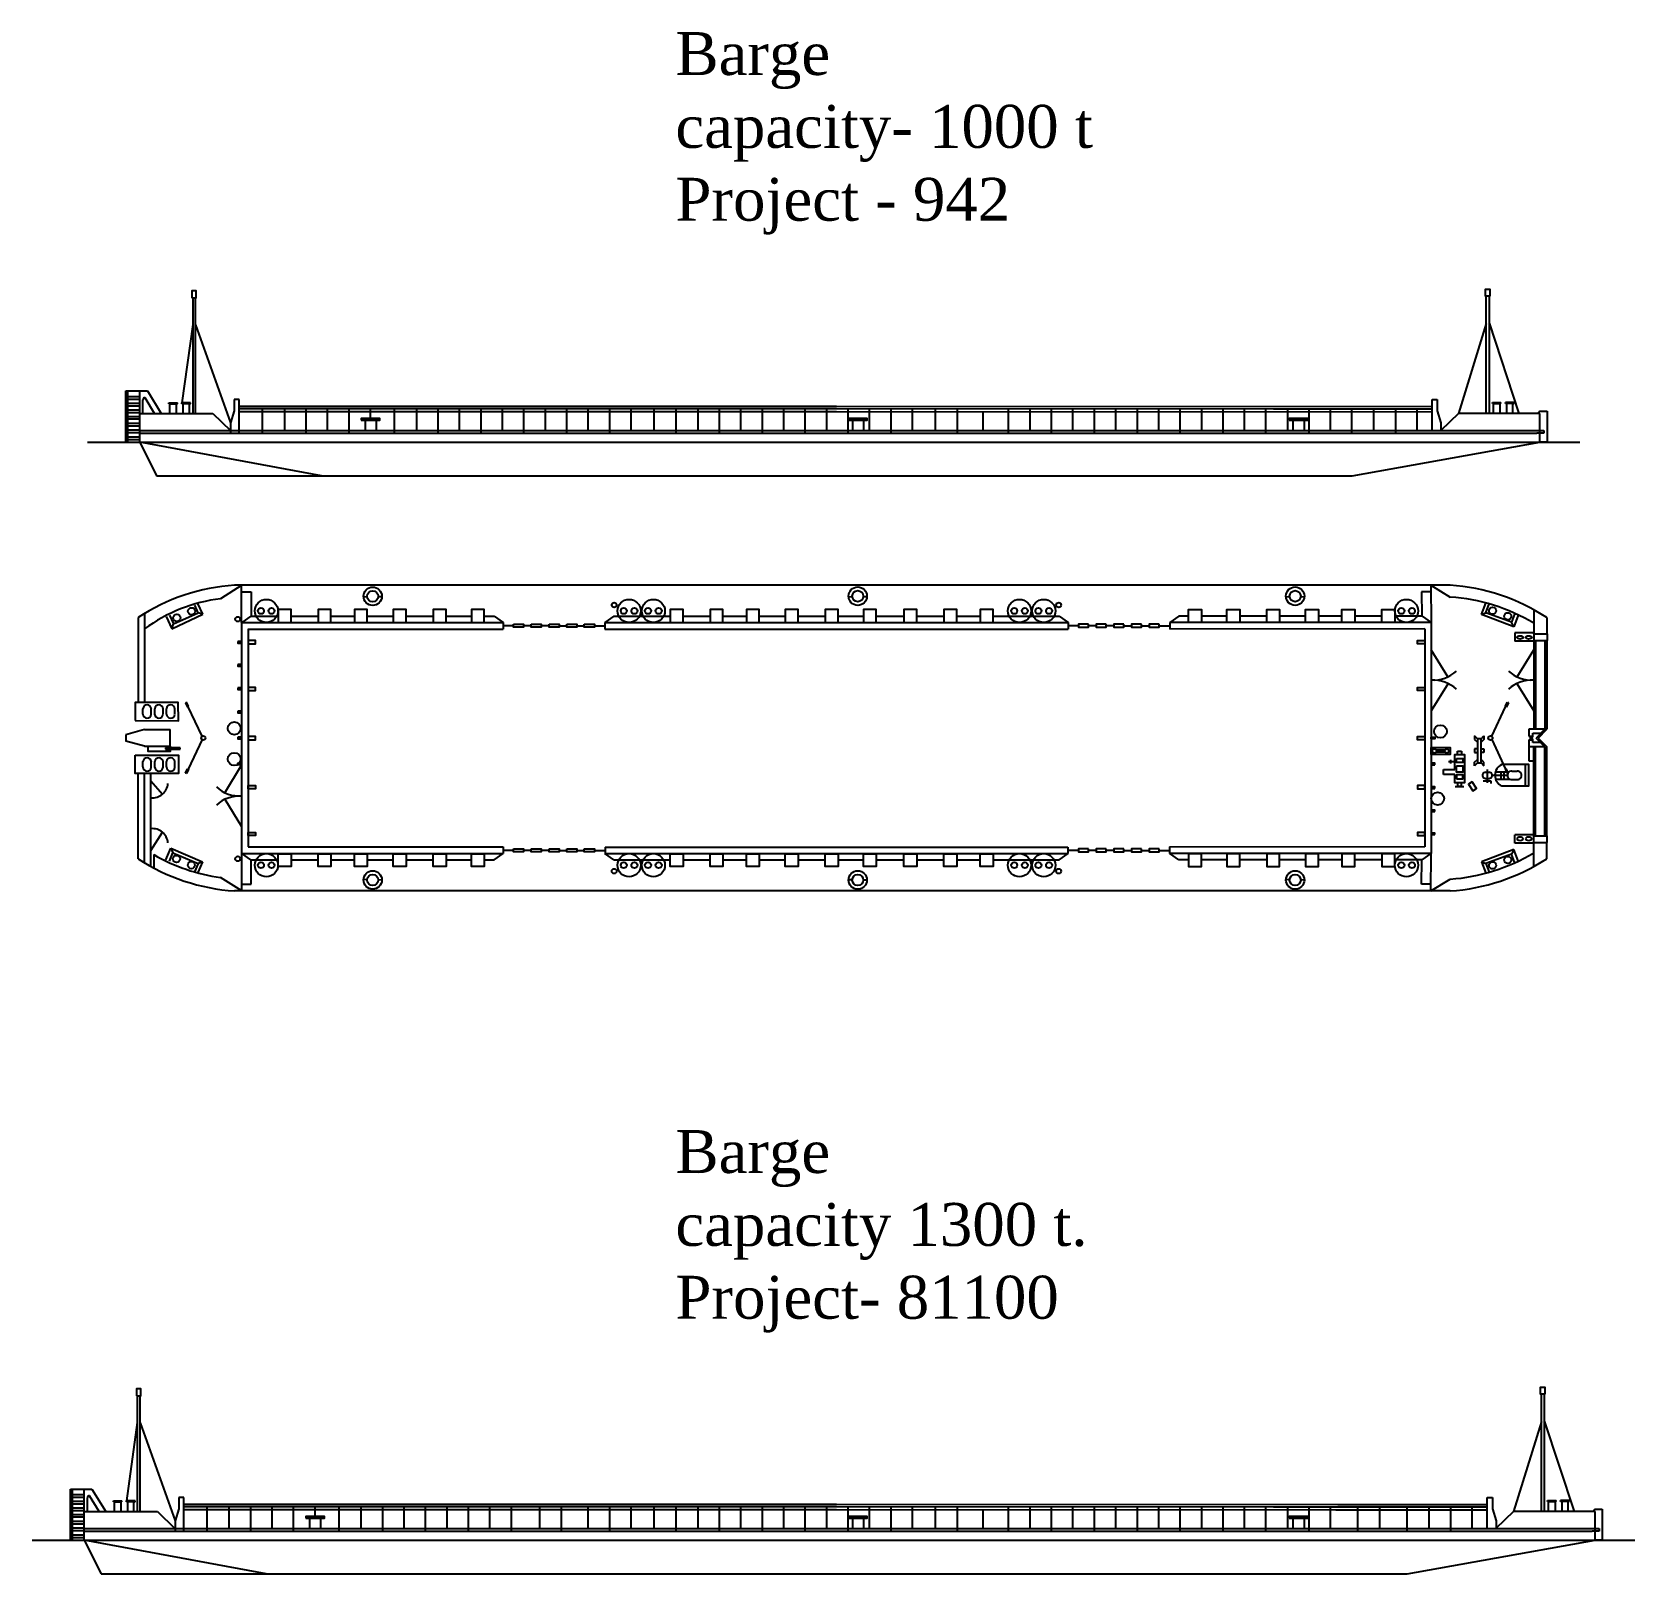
# Model space of a CAD drawing. Header units: millimetres. Extents: x 28 to 252, y -123 to 24.
# Drawn here: x 28.4 to 103.1, y -47.9 to 23.9 of the extents above; entities that cross this region are included whole.
import ezdxf

# ---------------------------------------------------------------- set-up
doc = ezdxf.new("R2010")
doc.units = ezdxf.units.MM
doc.layers.add('2', color=250, linetype='Continuous')
doc.styles.get("Standard").update_dxf_attribs({"font": 'times.ttf', "height": 2})

msp = doc.modelspace()

# ---------------------------------------------------------------- linework, layer by layer
at = {"layer": '2', "color": 18, "true_color": 0x000000}
for p, q in [((35.853, 11.541), (35.853, 6.146)), ((35.983, 6.146), (35.983, 11.541)), ((96.149, 6.148), (96.149, 11.616)), ((96.28, 11.616), (96.28, 6.144)), ((35.853, 10.298), (35.35, 6.643)), ((35.983, 10.275), (37.62, 5.715)), ((96.149, 10.35), (94.85, 6.143)), ((96.28, 10.373), (97.674, 6.144)), ((32.744, 7.199), (33.744, 7.199)), ((32.744, 4.818), (32.744, 7.199)), ((32.835, 4.818), (32.835, 7.199)), ((32.835, 6.936), (33.384, 6.936)), ((32.835, 6.818), (33.384, 6.818)), ((33.384, 4.818), (33.384, 7.199)), ((33.534, 6.143), (33.534, 6.782)), ((34.072, 6.143), (33.634, 6.886)), ((33.744, 7.199), (34.383, 6.143)), ((38.027, 6.797), (37.79, 6.798)), ((37.79, 6.798), (37.79, 6.276)), ((38.027, 5.24), (38.027, 6.797)), ((93.622, 5.352), (93.628, 6.797)), ((93.628, 6.797), (93.867, 6.797)), ((93.867, 6.797), (93.867, 6.275)), ((32.835, 6.631), (33.384, 6.631)), ((32.835, 6.512), (33.384, 6.512)), ((32.835, 6.319), (33.384, 6.319)), ((32.835, 6.2), (33.384, 6.2)), ((32.835, 6.013), (33.384, 6.013)), ((33.384, 6.143), (36.792, 6.143)), ((34.741, 6.643), (35.141, 6.643)), ((34.741, 6.593), (34.741, 6.643)), ((34.791, 6.593), (34.741, 6.593)), ((34.791, 6.593), (35.091, 6.593)), ((34.791, 6.143), (34.791, 6.593)), ((35.091, 6.593), (35.091, 6.143)), ((35.091, 6.593), (35.141, 6.593)), ((35.141, 6.593), (35.141, 6.643)), ((35.75, 6.643), (35.35, 6.643)), ((35.35, 6.593), (35.35, 6.643)), ((35.4, 6.593), (35.35, 6.593)), ((35.7, 6.593), (35.4, 6.593)), ((35.4, 6.593), (35.4, 6.143)), ((35.7, 6.143), (35.7, 6.593)), ((35.7, 6.593), (35.75, 6.593)), ((35.75, 6.593), (35.75, 6.643)), ((36.792, 6.143), (37.611, 5.351)), ((37.79, 6.276), (37.62, 5.715)), ((38.027, 6.489), (44.842, 6.489)), ((38.027, 6.378), (39.417, 6.378)), ((38.027, 6.244), (44.83, 6.244)), ((39.113, 5.24), (39.113, 6.378)), ((39.417, 6.378), (65.86, 6.378)), ((40.144, 5.351), (40.144, 6.378)), ((41.144, 5.24), (41.144, 6.378)), ((42.144, 5.351), (42.144, 6.378)), ((43.144, 5.24), (43.144, 6.378)), ((44.144, 5.913), (44.144, 6.378)), ((44.83, 6.244), (65.86, 6.244)), ((44.842, 6.489), (65.86, 6.489)), ((45.263, 5.24), (45.263, 6.378)), ((46.294, 5.351), (46.294, 6.378)), ((47.294, 5.24), (47.294, 6.378)), ((48.294, 5.351), (48.294, 6.378)), ((49.294, 5.24), (49.294, 6.378)), ((50.294, 5.351), (50.294, 6.378)), ((51.294, 5.24), (51.294, 6.378)), ((52.294, 5.351), (52.294, 6.378)), ((53.294, 5.24), (53.294, 6.378)), ((54.294, 5.351), (54.294, 6.378)), ((55.294, 5.24), (55.294, 6.378)), ((56.294, 5.351), (56.294, 6.378)), ((57.364, 5.35), (57.364, 6.378)), ((58.375, 6.378), (58.375, 5.24)), ((59.409, 5.351), (59.409, 6.378)), ((60.409, 5.24), (60.409, 6.378)), ((61.409, 5.351), (61.409, 6.378)), ((62.409, 5.24), (62.409, 6.378)), ((63.409, 5.351), (63.409, 6.378)), ((64.409, 5.24), (64.409, 6.378)), ((65.409, 5.351), (65.409, 6.378)), ((65.86, 6.489), (93.627, 6.478)), ((65.86, 6.378), (86.233, 6.375)), ((65.86, 6.244), (93.626, 6.233)), ((66.409, 5.24), (66.409, 6.378)), ((67.409, 5.351), (67.409, 6.378)), ((68.409, 5.24), (68.409, 6.378)), ((69.409, 5.351), (69.409, 6.378)), ((70.479, 5.35), (70.479, 6.378)), ((71.491, 6.378), (71.491, 5.24)), ((72.688, 6.244), (72.688, 5.352)), ((73.887, 5.24), (73.887, 6.378)), ((74.887, 5.352), (74.887, 6.378)), ((75.887, 5.352), (75.887, 6.378)), ((75.887, 5.24), (75.887, 6.378)), ((76.887, 5.352), (76.887, 6.378)), ((77.887, 5.24), (77.887, 6.378)), ((78.887, 5.352), (78.887, 6.378)), ((79.887, 5.24), (79.887, 6.378)), ((80.887, 5.352), (80.887, 6.378)), ((81.887, 5.24), (81.887, 6.378)), ((82.887, 5.352), (82.887, 6.378)), ((83.887, 5.24), (83.887, 6.378)), ((84.88, 5.352), (84.88, 6.378)), ((85.88, 5.24), (85.88, 6.378)), ((86.233, 6.375), (93.627, 6.371)), ((86.897, 5.352), (86.897, 6.378)), ((87.897, 5.24), (87.897, 6.378)), ((88.889, 5.352), (88.889, 6.378)), ((89.889, 5.24), (89.889, 6.378)), ((90.915, 5.352), (90.915, 6.378)), ((91.934, 5.24), (91.934, 6.378)), ((92.928, 5.352), (92.928, 6.378)), ((93.867, 6.275), (94.036, 5.714)), ((94.85, 6.143), (94.03, 5.351)), ((98.655, 6.144), (94.85, 6.143)), ((96.437, 6.668), (96.837, 6.668)), ((96.437, 6.618), (96.437, 6.668)), ((96.487, 6.618), (96.437, 6.618)), ((96.487, 6.618), (96.787, 6.618)), ((96.487, 6.168), (96.487, 6.618)), ((96.787, 6.618), (96.837, 6.618)), ((96.787, 6.618), (96.787, 6.168)), ((96.837, 6.618), (96.837, 6.668)), ((97.047, 6.618), (97.047, 6.668)), ((97.447, 6.668), (97.047, 6.668)), ((97.097, 6.618), (97.047, 6.618)), ((97.097, 6.618), (97.097, 6.168)), ((97.397, 6.618), (97.097, 6.618)), ((97.397, 6.618), (97.447, 6.618)), ((97.397, 6.168), (97.397, 6.618)), ((97.447, 6.618), (97.447, 6.668)), ((98.655, 6.264), (98.563, 6.144)), ((98.655, 6.264), (98.989, 6.264)), ((98.655, 4.814), (98.655, 6.144)), ((98.989, 6.264), (98.989, 4.814)), ((32.835, 5.895), (33.384, 5.895)), ((32.835, 5.695), (33.384, 5.695)), ((32.835, 5.577), (33.384, 5.577)), ((32.835, 5.383), (33.384, 5.383)), ((32.835, 5.265), (33.384, 5.265)), ((33.384, 5.351), (39.429, 5.351)), ((33.384, 5.24), (44.842, 5.24)), ((37.62, 5.715), (37.62, 5.275)), ((39.429, 5.351), (65.86, 5.351)), ((43.886, 5.834), (43.886, 5.351)), ((44.401, 5.83), (44.401, 5.351)), ((44.842, 5.24), (65.86, 5.24)), ((65.86, 5.351), (91.433, 5.352)), ((65.86, 5.24), (91.433, 5.24)), ((66.608, 5.834), (66.608, 5.351)), ((67.123, 5.83), (67.123, 5.351)), ((75.781, 5.24), (86.16, 5.24)), ((87.142, 5.834), (87.142, 5.351)), ((87.657, 5.83), (87.657, 5.351)), ((91.433, 5.352), (98.839, 5.352)), ((91.433, 5.24), (98.515, 5.24)), ((91.433, 5.24), (91.782, 5.24)), ((94.036, 5.714), (94.036, 5.352)), ((98.839, 5.24), (98.515, 5.24)), ((98.839, 5.352), (98.839, 5.24)), ((30.95, 4.818), (48.96, 4.818)), ((32.744, 4.818), (33.384, 4.818)), ((32.835, 5.059), (33.384, 5.059)), ((32.835, 4.941), (33.384, 4.941)), ((41.858, 3.243), (33.384, 4.818)), ((33.384, 4.818), (34.169, 3.241)), ((48.96, 4.818), (100.51, 4.814)), ((89.897, 3.243), (98.655, 4.814)), ((98.998, 4.814), (98.655, 4.814)), ((34.169, 3.241), (41.858, 3.241)), ((41.858, 3.243), (65.86, 3.243)), ((65.86, 3.243), (89.897, 3.243)), ((38.148, -1.855), (37.154, -2.481)), ((38.135, -3.597), (38.135, -1.855)), ((38.135, -2.167), (38.582, -2.167)), ((38.582, -2.167), (38.579, -3.281)), ((93.138, -2.167), (93.141, -3.281)), ((93.585, -2.167), (93.138, -2.167)), ((93.572, -1.855), (94.468, -2.405)), ((93.572, -1.855), (93.585, -3.595)), ((36.116, -3.138), (35.951, -2.78)), ((36.322, -3.2), (36.096, -2.712)), ((43.815, -2.395), (43.986, -2.384)), ((44.501, -2.377), (44.673, -2.383)), ((66.428, -2.39), (66.599, -2.379)), ((67.114, -2.372), (67.285, -2.378)), ((86.814, -2.395), (86.986, -2.382)), ((87.5, -2.377), (87.671, -2.387)), ((95.935, -3.213), (96.136, -2.683)), ((96.136, -3.136), (96.289, -2.725)), ((34.611, -3.307), (34.874, -3.881)), ((34.767, -3.243), (34.956, -3.657)), ((34.874, -3.881), (36.322, -3.2)), ((34.874, -3.881), (34.956, -3.657)), ((34.956, -3.657), (36.116, -3.138)), ((36.322, -3.2), (36.116, -3.138)), ((38.135, -3.597), (50.324, -3.596)), ((38.135, -3.597), (38.135, -8.977)), ((38.557, -3.297), (38.14, -3.596)), ((38.557, -3.297), (39.838, -3.297)), ((40.438, -3.297), (41.698, -3.297)), ((42.298, -3.297), (43.393, -3.297)), ((43.993, -3.297), (45.203, -3.297)), ((45.803, -3.297), (47.062, -3.297)), ((47.662, -3.297), (48.846, -3.297)), ((49.446, -3.297), (49.907, -3.297)), ((49.907, -3.297), (50.324, -3.596)), ((50.324, -3.596), (50.324, -3.895)), ((55.063, -3.596), (65.86, -3.595)), ((55.063, -3.596), (55.063, -3.895)), ((55.481, -3.297), (55.064, -3.596)), ((55.481, -3.297), (58.11, -3.297)), ((58.71, -3.297), (59.97, -3.297)), ((60.57, -3.297), (61.665, -3.297)), ((62.265, -3.297), (63.474, -3.297)), ((64.074, -3.297), (65.334, -3.297)), ((65.86, -3.595), (76.657, -3.595)), ((65.934, -3.297), (67.117, -3.297)), ((67.717, -3.297), (69.005, -3.297)), ((69.605, -3.297), (70.865, -3.297)), ((71.465, -3.297), (72.56, -3.297)), ((73.16, -3.297), (76.239, -3.297)), ((76.239, -3.297), (76.656, -3.596)), ((76.657, -3.595), (76.657, -3.895)), ((81.813, -3.297), (81.395, -3.596)), ((93.585, -3.595), (81.395, -3.596)), ((81.395, -3.596), (81.395, -3.895)), ((82.274, -3.297), (81.813, -3.297)), ((84.058, -3.297), (82.874, -3.297)), ((85.917, -3.297), (84.658, -3.297)), ((87.727, -3.297), (86.517, -3.297)), ((89.422, -3.297), (88.327, -3.297)), ((91.282, -3.297), (90.022, -3.297)), ((93.163, -3.297), (91.882, -3.297)), ((93.163, -3.297), (93.58, -3.596)), ((93.585, -3.597), (93.585, -8.977)), ((95.935, -3.213), (96.136, -3.136)), ((97.429, -3.788), (95.935, -3.213)), ((97.331, -3.57), (96.136, -3.136)), ((97.469, -3.195), (97.331, -3.57)), ((97.429, -3.788), (97.331, -3.57)), ((97.634, -3.254), (97.429, -3.788)), ((38.435, -3.892), (38.435, -8.977)), ((38.435, -3.895), (50.324, -3.895)), ((50.809, -3.743), (50.324, -3.746)), ((51.635, -3.743), (51.278, -3.743)), ((52.465, -3.743), (52.117, -3.743)), ((52.934, -3.743), (53.29, -3.743)), ((53.759, -3.743), (54.108, -3.743)), ((54.577, -3.743), (55.066, -3.743)), ((55.063, -3.895), (65.86, -3.895)), ((65.86, -3.895), (76.657, -3.895)), ((77.143, -3.743), (76.657, -3.743)), ((77.961, -3.743), (77.612, -3.743)), ((78.786, -3.743), (78.43, -3.743)), ((79.255, -3.743), (79.603, -3.743)), ((80.085, -3.743), (80.442, -3.743)), ((80.911, -3.743), (81.395, -3.746)), ((93.285, -3.892), (81.395, -3.894)), ((93.285, -3.892), (93.285, -8.977)), ((98.367, -4.073), (97.488, -4.073)), ((97.488, -4.073), (97.488, -4.466)), ((98.367, -4.466), (97.488, -4.466)), ((98.367, -4.115), (98.367, -4.073)), ((98.367, -4.115), (98.985, -4.115)), ((98.367, -4.115), (98.367, -4.424)), ((98.367, -4.424), (98.985, -4.424)), ((98.367, -4.424), (98.367, -4.466)), ((98.985, -4.115), (98.985, -4.424)), ((94.364, -6.126), (93.585, -4.859)), ((97.584, -6.126), (98.363, -4.859)), ((94.369, -6.431), (93.585, -7.71)), ((97.578, -6.431), (98.363, -7.71)), ((35.558, -7.306), (35.511, -7.33)), ((35.511, -7.33), (35.616, -7.534)), ((35.663, -7.509), (35.558, -7.306)), ((97.029, -7.509), (97.134, -7.306)), ((97.182, -7.33), (97.076, -7.534)), ((97.134, -7.306), (97.182, -7.33)), ((33.532, -7.859), (33.533, -7.61)), ((33.925, -7.87), (33.925, -7.621)), ((34.082, -7.859), (34.082, -7.61)), ((34.474, -7.87), (34.475, -7.621)), ((34.63, -7.859), (34.631, -7.61)), ((35.023, -7.87), (35.023, -7.621)), ((35.616, -7.534), (35.663, -7.509)), ((36.288, -8.893), (35.64, -7.521)), ((96.405, -8.893), (97.053, -7.521)), ((97.076, -7.534), (97.029, -7.509)), ((33.603, -8.584), (32.739, -8.827)), ((32.739, -8.827), (32.739, -9.113)), ((33.603, -8.584), (34.81, -8.584)), ((34.81, -9.357), (34.81, -8.584)), ((95.74, -9.014), (95.605, -8.872)), ((95.605, -8.872), (95.605, -9.041)), ((95.909, -9.014), (96.044, -8.872)), ((96.044, -8.872), (96.044, -9.041)), ((98.887, -8.563), (98.134, -8.563)), ((98.134, -8.563), (98.134, -8.895)), ((98.134, -8.895), (98.328, -8.895)), ((98.328, -8.937), (98.19, -8.937)), ((98.19, -8.937), (98.19, -9.017)), ((98.328, -8.753), (98.699, -8.753)), ((98.328, -8.937), (98.328, -8.753)), ((98.887, -8.563), (98.476, -8.977)), ((98.568, -8.977), (98.967, -8.563)), ((33.603, -9.357), (32.739, -9.113)), ((33.603, -9.357), (34.81, -9.357)), ((35.265, -9.43), (34.585, -9.431)), ((34.585, -9.431), (34.585, -9.49)), ((34.585, -9.49), (35.265, -9.49)), ((35.265, -9.49), (35.265, -9.43)), ((36.288, -9.047), (35.64, -10.419)), ((38.135, -8.977), (38.135, -14.362)), ((38.435, -8.977), (38.435, -14.045)), ((93.285, -8.977), (93.285, -14.045)), ((93.585, -8.977), (93.585, -14.362)), ((93.818, -9.527), (94.229, -9.527)), ((93.818, -9.625), (94.229, -9.625)), ((94.804, -9.739), (94.804, -9.583)), ((94.804, -9.583), (95.003, -9.583)), ((95.003, -9.583), (95.003, -9.739)), ((95.605, -9.041), (95.74, -9.166)), ((95.74, -9.474), (95.608, -9.474)), ((95.608, -9.474), (95.608, -9.654)), ((95.608, -9.654), (95.74, -9.654)), ((96.044, -9.041), (95.909, -9.166)), ((95.909, -9.474), (96.041, -9.474)), ((96.041, -9.654), (95.909, -9.654)), ((96.041, -9.474), (96.041, -9.654)), ((96.405, -9.047), (97.053, -10.419)), ((98.134, -9.059), (98.328, -9.059)), ((98.134, -9.059), (98.134, -9.371)), ((98.134, -9.371), (98.872, -9.371)), ((98.134, -9.371), (98.134, -10.035)), ((98.19, -9.017), (98.328, -9.017)), ((98.328, -9.184), (98.328, -9.017)), ((98.682, -9.184), (98.328, -9.184)), ((98.887, -9.391), (98.476, -8.977)), ((98.568, -8.977), (98.967, -9.391)), ((33.532, -10.323), (33.533, -10.075)), ((33.925, -10.334), (33.925, -10.086)), ((34.082, -10.324), (34.082, -10.075)), ((34.474, -10.335), (34.475, -10.086)), ((34.63, -10.324), (34.631, -10.075)), ((35.023, -10.335), (35.023, -10.086)), ((35.511, -10.61), (35.616, -10.407)), ((35.663, -10.431), (35.558, -10.635)), ((35.616, -10.407), (35.663, -10.431)), ((37.351, -11.523), (38.135, -10.244)), ((94.157, -10.677), (94.157, -10.434)), ((94.157, -10.434), (94.683, -10.434)), ((94.683, -10.087), (94.392, -10.087)), ((94.485, -9.998), (94.485, -10.165)), ((95.605, -10.096), (95.74, -9.971)), ((95.605, -10.265), (95.605, -10.096)), ((95.74, -10.123), (95.605, -10.265)), ((96.044, -10.096), (95.909, -9.971)), ((95.909, -10.123), (96.044, -10.265)), ((96.044, -10.265), (96.044, -10.096)), ((96.199, -10.441), (96.199, -11.055)), ((97.076, -10.407), (97.029, -10.431)), ((97.029, -10.431), (97.134, -10.635)), ((97.182, -10.61), (97.076, -10.407)), ((97.957, -10.211), (97.957, -11.205)), ((98.134, -10.035), (98.367, -10.035)), ((33.906, -10.972), (34.442, -11.591)), ((35.558, -10.635), (35.511, -10.61)), ((94.683, -10.677), (94.157, -10.677)), ((94.804, -11.068), (94.804, -11.225)), ((95.003, -11.225), (95.003, -11.068)), ((96.005, -10.968), (96.359, -10.968)), ((96.117, -10.572), (96.286, -10.572)), ((96.117, -10.853), (96.286, -10.853)), ((96.359, -10.968), (96.359, -11.088)), ((97.134, -10.713), (96.431, -10.713)), ((97.194, -10.571), (96.571, -10.571)), ((97.264, -10.9), (96.591, -10.904)), ((96.831, -10.571), (96.831, -10.902)), ((96.971, -10.571), (96.971, -10.902)), ((97.134, -10.635), (97.182, -10.61)), ((97.343, -10.513), (97.584, -10.513)), ((97.343, -10.914), (97.584, -10.914)), ((37.356, -11.828), (38.135, -13.095)), ((94.698, -11.226), (95.102, -11.226)), ((94.804, -11.225), (95.003, -11.225)), ((33.906, -14.211), (34.442, -13.365)), ((34.609, -14.645), (34.842, -14.109)), ((34.842, -14.109), (36.309, -14.75)), ((34.842, -14.109), (34.93, -14.331)), ((38.435, -14.045), (50.328, -14.051)), ((50.328, -14.051), (50.328, -14.362)), ((55.075, -14.053), (55.075, -14.362)), ((55.075, -14.053), (65.86, -14.058)), ((65.86, -14.058), (76.645, -14.061)), ((76.645, -14.053), (76.645, -14.362)), ((93.285, -14.045), (81.392, -14.057)), ((81.392, -14.051), (81.392, -14.362)), ((97.429, -14.166), (95.935, -14.741)), ((97.429, -14.166), (97.331, -14.384)), ((97.634, -14.7), (97.429, -14.166)), ((98.367, -13.489), (97.488, -13.489)), ((97.488, -13.881), (97.488, -13.489)), ((98.367, -13.881), (97.488, -13.881)), ((98.367, -13.531), (98.367, -13.489)), ((98.367, -13.839), (98.367, -13.531)), ((98.367, -13.531), (98.985, -13.531)), ((98.367, -13.839), (98.367, -13.881)), ((98.367, -13.839), (98.985, -13.839)), ((98.967, -13.841), (98.967, -13.839)), ((98.985, -13.839), (98.985, -13.531)), ((34.037, -14.404), (34.037, -15.031)), ((34.767, -14.713), (34.93, -14.331)), ((34.93, -14.331), (36.105, -14.819)), ((36.105, -14.819), (35.935, -15.216)), ((36.309, -14.75), (36.096, -15.244)), ((36.309, -14.75), (36.105, -14.819)), ((38.135, -14.358), (38.135, -16.1)), ((38.135, -14.362), (50.328, -14.362)), ((38.557, -14.658), (38.14, -14.358)), ((38.557, -14.658), (39.838, -14.658)), ((38.582, -15.788), (38.579, -14.674)), ((40.438, -14.658), (41.698, -14.658)), ((42.298, -14.658), (43.393, -14.658)), ((43.993, -14.658), (45.203, -14.658)), ((45.803, -14.658), (47.062, -14.658)), ((47.662, -14.658), (48.846, -14.658)), ((49.446, -14.658), (49.907, -14.658)), ((49.907, -14.658), (50.324, -14.358)), ((50.809, -14.215), (50.324, -14.217)), ((51.635, -14.215), (51.278, -14.215)), ((52.465, -14.215), (52.117, -14.215)), ((52.934, -14.215), (53.29, -14.215)), ((53.759, -14.215), (54.108, -14.215)), ((54.577, -14.215), (55.066, -14.215)), ((55.481, -14.658), (55.064, -14.358)), ((55.075, -14.362), (65.86, -14.362)), ((55.481, -14.658), (58.11, -14.658)), ((58.71, -14.658), (59.97, -14.658)), ((60.57, -14.658), (61.665, -14.658)), ((62.265, -14.658), (63.474, -14.658)), ((64.074, -14.658), (65.334, -14.658)), ((65.86, -14.362), (76.645, -14.361)), ((65.934, -14.658), (67.117, -14.658)), ((67.717, -14.658), (69.005, -14.658)), ((69.605, -14.658), (70.865, -14.658)), ((71.465, -14.658), (72.56, -14.658)), ((73.16, -14.658), (76.239, -14.658)), ((76.239, -14.658), (76.656, -14.358)), ((77.143, -14.215), (76.654, -14.215)), ((77.961, -14.215), (77.612, -14.215)), ((78.786, -14.215), (78.43, -14.215)), ((79.255, -14.215), (79.603, -14.215)), ((80.085, -14.215), (80.442, -14.215)), ((80.911, -14.215), (81.395, -14.217)), ((93.585, -14.361), (81.392, -14.361)), ((81.813, -14.658), (81.395, -14.358)), ((82.274, -14.658), (81.813, -14.658)), ((84.058, -14.658), (82.874, -14.658)), ((85.917, -14.658), (84.658, -14.658)), ((87.727, -14.658), (86.517, -14.658)), ((89.422, -14.658), (88.327, -14.658)), ((91.282, -14.658), (90.022, -14.658)), ((93.163, -14.658), (91.882, -14.658)), ((93.138, -15.788), (93.141, -14.674)), ((93.163, -14.658), (93.58, -14.358)), ((93.572, -16.1), (93.585, -14.359)), ((95.935, -14.741), (96.136, -14.818)), ((95.935, -14.741), (96.136, -15.272)), ((97.331, -14.384), (96.136, -14.818)), ((96.136, -14.818), (96.289, -15.229)), ((97.469, -14.76), (97.331, -14.384)), ((38.148, -16.1), (37.154, -15.473)), ((43.815, -15.559), (43.986, -15.57)), ((44.501, -15.577), (44.673, -15.571)), ((66.428, -15.564), (66.599, -15.575)), ((67.114, -15.582), (67.285, -15.576)), ((86.814, -15.559), (86.986, -15.572)), ((87.5, -15.577), (87.671, -15.568)), ((93.572, -16.1), (94.468, -15.549)), ((38.135, -15.788), (38.582, -15.788)), ((93.585, -15.788), (93.138, -15.788)), ((98.721, -45.024), (98.721, -39.556)), ((98.851, -39.556), (98.851, -45.028)), ((33.269, -39.631), (33.269, -45.026)), ((33.399, -45.026), (33.399, -39.631)), ((33.269, -40.874), (32.766, -44.528)), ((33.399, -40.897), (35.035, -45.457)), ((98.721, -40.822), (97.421, -45.028)), ((98.851, -40.799), (100.246, -45.028)), ((30.16, -46.354), (30.16, -43.973)), ((30.16, -43.973), (31.16, -43.973)), ((30.251, -46.354), (30.251, -43.973)), ((30.8, -46.354), (30.8, -43.973)), ((31.16, -43.973), (31.798, -45.028)), ((30.251, -44.236), (30.8, -44.236)), ((30.251, -44.354), (30.8, -44.354)), ((30.251, -44.541), (30.8, -44.541)), ((30.251, -44.66), (30.8, -44.66)), ((30.95, -45.028), (30.95, -44.39)), ((31.488, -45.028), (31.05, -44.286)), ((32.156, -44.578), (32.156, -44.528)), ((32.156, -44.528), (32.556, -44.528)), ((32.206, -44.578), (32.156, -44.578)), ((32.206, -45.028), (32.206, -44.578)), ((32.206, -44.578), (32.506, -44.578)), ((32.506, -44.578), (32.556, -44.578)), ((32.506, -44.578), (32.506, -45.028)), ((32.556, -44.578), (32.556, -44.528)), ((32.766, -44.578), (32.766, -44.528)), ((33.166, -44.528), (32.766, -44.528)), ((32.816, -44.578), (32.766, -44.578)), ((32.816, -44.578), (32.816, -45.028)), ((33.116, -44.578), (32.816, -44.578)), ((33.116, -44.578), (33.166, -44.578)), ((33.116, -45.028), (33.116, -44.578)), ((33.166, -44.578), (33.166, -44.528)), ((35.206, -44.374), (35.206, -44.896)), ((35.443, -44.375), (35.206, -44.374)), ((35.443, -45.932), (35.443, -44.375)), ((35.443, -44.682), (42.258, -44.682)), ((35.443, -44.794), (36.833, -44.794)), ((36.529, -45.932), (36.529, -44.794)), ((36.833, -44.794), (50.499, -44.794)), ((37.56, -45.821), (37.56, -44.794)), ((38.56, -45.932), (38.56, -44.794)), ((39.56, -45.821), (39.56, -44.794)), ((40.56, -45.932), (40.56, -44.794)), ((41.56, -45.259), (41.56, -44.794)), ((42.258, -44.682), (50.57, -44.682)), ((42.679, -45.932), (42.679, -44.794)), ((43.709, -45.821), (43.709, -44.794)), ((44.709, -45.932), (44.709, -44.794)), ((45.709, -45.821), (45.709, -44.794)), ((46.709, -45.932), (46.709, -44.794)), ((47.709, -45.821), (47.709, -44.794)), ((48.709, -45.932), (48.709, -44.794)), ((49.709, -45.821), (49.709, -44.794)), ((50.499, -44.794), (65.86, -44.794)), ((50.57, -44.682), (65.86, -44.682)), ((50.709, -45.932), (50.709, -44.794)), ((52.04, -45.821), (52.04, -44.794)), ((53.04, -45.932), (53.04, -44.794)), ((54.294, -45.821), (54.294, -44.794)), ((55.294, -45.932), (55.294, -44.794)), ((56.294, -45.821), (56.294, -44.794)), ((57.364, -45.822), (57.364, -44.794)), ((58.375, -44.794), (58.375, -45.932)), ((59.409, -45.821), (59.409, -44.794)), ((60.409, -45.932), (60.409, -44.794)), ((61.409, -45.821), (61.409, -44.794)), ((62.409, -45.932), (62.409, -44.794)), ((63.409, -45.821), (63.409, -44.794)), ((64.409, -45.932), (64.409, -44.794)), ((65.409, -45.821), (65.409, -44.794)), ((65.86, -44.682), (89.233, -44.692)), ((65.86, -44.794), (86.233, -44.797)), ((66.409, -45.932), (66.409, -44.794)), ((67.409, -45.821), (67.409, -44.794)), ((68.409, -45.932), (68.409, -44.794)), ((69.409, -45.821), (69.409, -44.794)), ((70.479, -45.822), (70.479, -44.794)), ((71.491, -44.794), (71.491, -45.932)), ((73.887, -45.932), (73.887, -44.794)), ((74.887, -45.82), (74.887, -44.794)), ((75.887, -45.932), (75.887, -44.794)), ((75.887, -45.82), (75.887, -44.794)), ((76.887, -45.82), (76.887, -44.794)), ((77.887, -45.932), (77.887, -44.794)), ((78.887, -45.82), (78.887, -44.794)), ((79.887, -45.932), (79.887, -44.794)), ((80.887, -45.82), (80.887, -44.794)), ((81.887, -45.932), (81.887, -44.794)), ((82.887, -45.82), (82.887, -44.794)), ((83.887, -45.932), (83.887, -44.794)), ((84.88, -45.82), (84.88, -44.794)), ((85.88, -45.932), (85.88, -44.794)), ((86.233, -44.797), (92.078, -44.799)), ((86.897, -45.82), (86.897, -44.794)), ((87.897, -45.932), (87.897, -44.794)), ((88.889, -45.82), (88.889, -44.794)), ((89.233, -44.692), (96.198, -44.694)), ((90.16, -45.932), (90.16, -44.794)), ((91.187, -45.82), (91.187, -44.794)), ((92.078, -44.799), (96.198, -44.801)), ((92.46, -45.932), (92.46, -44.794)), ((93.487, -45.82), (93.487, -44.794)), ((94.506, -45.932), (94.506, -44.794)), ((95.499, -45.82), (95.499, -44.794)), ((96.194, -45.82), (96.2, -44.375)), ((96.2, -44.375), (96.438, -44.375)), ((96.438, -44.375), (96.438, -44.897)), ((99.009, -44.553), (99.009, -44.503)), ((99.009, -44.503), (99.409, -44.503)), ((99.059, -44.553), (99.009, -44.553)), ((99.059, -45.003), (99.059, -44.553)), ((99.059, -44.553), (99.359, -44.553)), ((99.359, -44.553), (99.359, -45.003)), ((99.359, -44.553), (99.409, -44.553)), ((99.409, -44.553), (99.409, -44.503)), ((100.019, -44.503), (99.619, -44.503)), ((99.619, -44.553), (99.619, -44.503)), ((99.669, -44.553), (99.619, -44.553)), ((99.969, -44.553), (99.669, -44.553)), ((99.669, -44.553), (99.669, -45.003)), ((99.969, -45.003), (99.969, -44.553)), ((99.969, -44.553), (100.019, -44.553)), ((100.019, -44.553), (100.019, -44.503)), ((30.251, -44.853), (30.8, -44.853)), ((30.251, -44.972), (30.8, -44.972)), ((30.251, -45.159), (30.8, -45.159)), ((30.251, -45.277), (30.8, -45.277)), ((30.251, -45.477), (30.8, -45.477)), ((30.8, -45.028), (34.208, -45.028)), ((34.208, -45.028), (35.027, -45.821)), ((35.206, -44.896), (35.035, -45.457)), ((35.035, -45.457), (35.035, -45.897)), ((35.443, -44.928), (42.246, -44.928)), ((41.302, -45.338), (41.302, -45.821)), ((41.817, -45.342), (41.817, -45.821)), ((42.246, -44.928), (50.55, -44.928)), ((50.55, -44.928), (65.86, -44.928)), ((65.86, -44.928), (89.132, -44.937)), ((66.608, -45.338), (66.608, -45.821)), ((67.123, -45.342), (67.123, -45.821)), ((72.688, -44.928), (72.688, -45.82)), ((87.142, -45.338), (87.142, -45.821)), ((87.657, -45.342), (87.657, -45.821)), ((89.132, -44.937), (96.197, -44.939)), ((96.438, -44.897), (96.607, -45.458)), ((97.421, -45.028), (96.602, -45.821)), ((96.607, -45.458), (96.607, -45.82)), ((101.227, -45.028), (97.421, -45.028)), ((101.227, -44.908), (101.134, -45.028)), ((101.227, -44.908), (101.56, -44.908)), ((101.227, -46.358), (101.227, -45.028)), ((101.56, -44.908), (101.56, -46.358)), ((30.251, -45.595), (30.8, -45.595)), ((30.251, -45.789), (30.8, -45.789)), ((30.251, -45.907), (30.8, -45.907)), ((30.251, -46.113), (30.8, -46.113)), ((30.251, -46.231), (30.8, -46.231)), ((30.8, -45.821), (36.845, -45.821)), ((30.8, -45.932), (42.258, -45.932)), ((36.845, -45.821), (50.606, -45.821)), ((42.258, -45.932), (50.541, -45.932)), ((50.541, -45.932), (65.86, -45.932)), ((50.606, -45.821), (65.86, -45.821)), ((65.86, -45.821), (89.059, -45.82)), ((65.86, -45.932), (89.059, -45.932)), ((75.781, -45.932), (86.16, -45.932)), ((89.059, -45.82), (94.004, -45.82)), ((89.059, -45.932), (94.004, -45.932)), ((94.004, -45.82), (101.41, -45.82)), ((94.004, -45.932), (94.353, -45.932)), ((94.004, -45.932), (101.086, -45.932)), ((101.41, -45.932), (101.086, -45.932)), ((101.41, -45.82), (101.41, -45.932)), ((28.366, -46.354), (46.376, -46.354)), ((30.16, -46.354), (30.8, -46.354)), ((30.8, -46.354), (31.585, -47.931)), ((39.274, -47.928), (30.8, -46.354)), ((46.376, -46.354), (50.562, -46.354)), ((50.562, -46.354), (92.107, -46.357)), ((92.107, -46.357), (103.081, -46.358)), ((92.469, -47.928), (101.227, -46.358)), ((101.569, -46.358), (101.227, -46.358)), ((31.585, -47.931), (39.274, -47.931)), ((39.274, -47.928), (50.505, -47.928)), ((50.505, -47.928), (65.86, -47.928)), ((65.86, -47.928), (89.016, -47.928)), ((89.016, -47.928), (92.469, -47.928))]:
    msp.add_line(p, q, dxfattribs=at)
for points in [[(35.818, 11.543), (36.022, 11.543), (36.022, 11.863), (35.818, 11.863)], [(96.315, 11.617), (96.111, 11.617), (96.111, 11.938), (96.315, 11.938)], [(43.714, 5.837), (44.574, 5.837), (44.574, 5.913), (43.714, 5.913)], [(66.436, 5.837), (67.296, 5.837), (67.296, 5.913), (66.436, 5.913)], [(86.97, 5.837), (87.83, 5.837), (87.83, 5.913), (86.97, 5.913)], [(39.838, -3.589), (40.438, -3.589), (40.438, -2.989), (39.838, -2.989)], [(41.698, -3.589), (42.298, -3.589), (42.298, -2.989), (41.698, -2.989)], [(43.393, -3.589), (43.993, -3.589), (43.993, -2.989), (43.393, -2.989)], [(45.203, -3.589), (45.803, -3.589), (45.803, -2.989), (45.203, -2.989)], [(47.062, -3.589), (47.662, -3.589), (47.662, -2.989), (47.062, -2.989)], [(48.846, -3.589), (49.446, -3.589), (49.446, -2.989), (48.846, -2.989)], [(50.809, -3.675), (51.278, -3.675), (51.278, -3.812), (50.809, -3.812)], [(51.635, -3.675), (52.103, -3.675), (52.103, -3.812), (51.635, -3.812)], [(52.464, -3.675), (52.933, -3.675), (52.933, -3.812), (52.464, -3.812)], [(53.29, -3.675), (53.759, -3.675), (53.759, -3.812), (53.29, -3.812)], [(54.108, -3.675), (54.577, -3.675), (54.577, -3.812), (54.108, -3.812)], [(58.11, -3.589), (58.71, -3.589), (58.71, -2.989), (58.11, -2.989)], [(59.97, -3.589), (60.57, -3.589), (60.57, -2.989), (59.97, -2.989)], [(61.665, -3.589), (62.265, -3.589), (62.265, -2.989), (61.665, -2.989)], [(63.474, -3.589), (64.074, -3.589), (64.074, -2.989), (63.474, -2.989)], [(65.334, -3.589), (65.934, -3.589), (65.934, -2.989), (65.334, -2.989)], [(67.117, -3.589), (67.717, -3.589), (67.717, -2.989), (67.117, -2.989)], [(69.005, -3.589), (69.605, -3.589), (69.605, -2.989), (69.005, -2.989)], [(70.865, -3.589), (71.465, -3.589), (71.465, -2.989), (70.865, -2.989)], [(72.56, -3.589), (73.16, -3.589), (73.16, -2.989), (72.56, -2.989)], [(77.612, -3.675), (77.143, -3.675), (77.143, -3.812), (77.612, -3.812)], [(78.43, -3.675), (77.961, -3.675), (77.961, -3.812), (78.43, -3.812)], [(79.256, -3.675), (78.787, -3.675), (78.787, -3.812), (79.256, -3.812)], [(80.085, -3.675), (79.616, -3.675), (79.616, -3.812), (80.085, -3.812)], [(80.911, -3.675), (80.442, -3.675), (80.442, -3.812), (80.911, -3.812)], [(82.874, -3.589), (82.274, -3.589), (82.274, -2.989), (82.874, -2.989)], [(84.658, -3.589), (84.058, -3.589), (84.058, -2.989), (84.658, -2.989)], [(86.517, -3.589), (85.917, -3.589), (85.917, -2.989), (86.517, -2.989)], [(88.327, -3.589), (87.727, -3.589), (87.727, -2.989), (88.327, -2.989)], [(90.022, -3.589), (89.422, -3.589), (89.422, -2.989), (90.022, -2.989)], [(91.882, -3.589), (91.282, -3.589), (91.282, -2.989), (91.882, -2.989)], [(37.963, -4.478), (37.963, -4.554), (38.133, -4.554), (38.133, -4.478)], [(38.437, -4.433), (38.436, -4.584), (38.777, -4.584), (38.777, -4.433)], [(93.283, -4.433), (93.284, -4.584), (92.943, -4.584), (92.943, -4.433)], [(37.965, -5.55), (37.965, -5.626), (38.135, -5.626), (38.135, -5.551)], [(37.964, -6.635), (37.964, -6.71), (38.134, -6.711), (38.134, -6.635)], [(38.437, -6.615), (38.436, -6.766), (38.777, -6.766), (38.777, -6.615)], [(93.283, -6.615), (93.284, -6.766), (92.943, -6.766), (92.943, -6.615)], [(33.175, -8.165), (35.186, -8.167), (35.184, -7.312), (33.175, -7.312)], [(37.965, -7.729), (37.965, -7.805), (38.135, -7.805), (38.135, -7.73)], [(37.965, -8.939), (37.965, -9.014), (38.135, -9.014), (38.135, -8.939)], [(38.436, -8.901), (38.436, -9.052), (38.777, -9.053), (38.777, -8.902)], [(93.284, -8.901), (93.284, -9.052), (92.943, -9.053), (92.943, -8.902)], [(93.755, -8.939), (93.755, -9.014), (93.585, -9.014), (93.585, -8.939)], [(33.783, -9.357), (34.81, -9.356), (34.811, -9.6), (33.783, -9.601)], [(93.588, -9.422), (94.475, -9.422), (94.475, -9.741), (93.588, -9.741)], [(95.909, -9.014), (95.74, -9.014), (95.74, -10.123), (95.909, -10.123)], [(33.176, -9.776), (35.185, -9.776), (35.185, -10.629), (33.176, -10.629)], [(37.965, -10.225), (37.965, -10.15), (38.135, -10.149), (38.135, -10.225)], [(93.755, -10.225), (93.755, -10.15), (93.585, -10.149), (93.585, -10.225)], [(94.757, -10.268), (95.064, -10.268), (95.064, -10.562), (94.757, -10.562)], [(94.759, -9.926), (95.061, -9.926), (95.061, -10.115), (94.759, -10.115)], [(38.437, -11.339), (38.436, -11.189), (38.777, -11.188), (38.777, -11.339)], [(93.283, -11.339), (93.284, -11.189), (92.943, -11.188), (92.943, -11.339)], [(94.759, -10.882), (95.061, -10.882), (95.061, -10.693), (94.759, -10.693)], [(95.492, -11.018), (95.324, -11.126), (95.524, -11.436), (95.692, -11.328)], [(93.756, -11.319), (93.756, -11.244), (93.586, -11.244), (93.586, -11.319)], [(93.755, -12.404), (93.755, -12.329), (93.585, -12.328), (93.585, -12.404)], [(38.437, -13.522), (38.436, -13.371), (38.777, -13.371), (38.777, -13.521)], [(93.283, -13.522), (93.284, -13.371), (92.943, -13.371), (92.943, -13.521)], [(93.757, -13.476), (93.757, -13.401), (93.587, -13.401), (93.587, -13.476)], [(50.809, -14.146), (51.278, -14.146), (51.278, -14.284), (50.809, -14.284)], [(51.635, -14.146), (52.103, -14.146), (52.103, -14.284), (51.635, -14.284)], [(52.464, -14.146), (52.933, -14.146), (52.933, -14.284), (52.464, -14.284)], [(53.29, -14.146), (53.759, -14.146), (53.759, -14.284), (53.29, -14.284)], [(54.108, -14.146), (54.577, -14.146), (54.577, -14.284), (54.108, -14.284)], [(77.612, -14.146), (77.143, -14.146), (77.143, -14.284), (77.612, -14.284)], [(78.43, -14.146), (77.961, -14.146), (77.961, -14.284), (78.43, -14.284)], [(79.256, -14.146), (78.787, -14.146), (78.787, -14.284), (79.256, -14.284)], [(80.085, -14.146), (79.616, -14.146), (79.616, -14.284), (80.085, -14.284)], [(80.911, -14.146), (80.442, -14.146), (80.442, -14.284), (80.911, -14.284)], [(39.838, -14.365), (40.438, -14.365), (40.438, -14.965), (39.838, -14.965)], [(41.698, -14.365), (42.298, -14.365), (42.298, -14.965), (41.698, -14.965)], [(43.393, -14.365), (43.993, -14.365), (43.993, -14.965), (43.393, -14.965)], [(45.203, -14.365), (45.803, -14.365), (45.803, -14.965), (45.203, -14.965)], [(47.062, -14.365), (47.662, -14.365), (47.662, -14.965), (47.062, -14.965)], [(48.846, -14.365), (49.446, -14.365), (49.446, -14.965), (48.846, -14.965)], [(58.11, -14.365), (58.71, -14.365), (58.71, -14.965), (58.11, -14.965)], [(59.97, -14.365), (60.57, -14.365), (60.57, -14.965), (59.97, -14.965)], [(61.665, -14.365), (62.265, -14.365), (62.265, -14.965), (61.665, -14.965)], [(63.474, -14.365), (64.074, -14.365), (64.074, -14.965), (63.474, -14.965)], [(65.334, -14.365), (65.934, -14.365), (65.934, -14.965), (65.334, -14.965)], [(67.117, -14.365), (67.717, -14.365), (67.717, -14.965), (67.117, -14.965)], [(69.005, -14.365), (69.605, -14.365), (69.605, -14.965), (69.005, -14.965)], [(70.865, -14.365), (71.465, -14.365), (71.465, -14.965), (70.865, -14.965)], [(72.56, -14.365), (73.16, -14.365), (73.16, -14.965), (72.56, -14.965)], [(82.874, -14.365), (82.274, -14.365), (82.274, -14.965), (82.874, -14.965)], [(84.658, -14.365), (84.058, -14.365), (84.058, -14.965), (84.658, -14.965)], [(86.517, -14.365), (85.917, -14.365), (85.917, -14.965), (86.517, -14.965)], [(88.327, -14.365), (87.727, -14.365), (87.727, -14.965), (88.327, -14.965)], [(90.022, -14.365), (89.422, -14.365), (89.422, -14.965), (90.022, -14.965)], [(91.882, -14.365), (91.282, -14.365), (91.282, -14.965), (91.882, -14.965)], [(33.234, -39.629), (33.438, -39.629), (33.438, -39.308), (33.234, -39.308)], [(98.886, -39.554), (98.682, -39.554), (98.682, -39.234), (98.886, -39.234)], [(41.13, -45.335), (41.99, -45.335), (41.99, -45.259), (41.13, -45.259)], [(66.436, -45.335), (67.296, -45.335), (67.296, -45.259), (66.436, -45.259)], [(86.97, -45.335), (87.83, -45.335), (87.83, -45.259), (86.97, -45.259)]]:
    msp.add_lwpolyline(points, close=True, dxfattribs=at)
for points in [[(65.86, -1.855), (37.806, -1.855)], [(75.242, -1.855), (65.86, -1.855)], [(94.467, -1.855), (75.242, -1.855)], [(33.306, -3.355), (33.306, -7.312)], [(33.606, -3.168), (33.606, -7.312)], [(98.367, -2.996), (98.367, -4.073)], [(98.967, -3.355), (98.967, -4.115)], [(98.367, -4.466), (98.367, -8.555)], [(98.447, -4.466), (98.447, -8.555)], [(98.887, -4.424), (98.887, -8.563)], [(98.967, -4.424), (98.967, -8.563)], [(98.367, -13.489), (98.367, -9.399)], [(98.447, -13.489), (98.447, -9.399)], [(98.887, -13.531), (98.887, -9.391)], [(98.967, -13.531), (98.967, -9.391)], [(94.683, -10.434), (94.683, -9.739), (95.129, -9.739), (95.129, -11.068), (94.683, -11.068), (94.683, -10.677)], [(96.876, -11.205), (98.128, -11.205), (98.128, -10.211), (96.873, -10.211)], [(33.306, -14.601), (33.306, -10.629)], [(33.606, -14.789), (33.606, -10.629)], [(33.906, -14.961), (33.906, -10.629)], [(98.967, -13.491), (98.967, -10.481)], [(98.367, -14.961), (98.367, -13.881)], [(98.367, -14.327), (98.367, -13.883)], [(98.967, -13.841), (98.967, -13.839)], [(98.967, -14.6), (98.967, -13.839)], [(98.967, -14.601), (98.967, -13.883)], [(65.86, -16.101), (37.806, -16.101)], [(75.242, -16.101), (65.86, -16.101)], [(94.467, -16.101), (75.242, -16.101)]]:
    msp.add_lwpolyline(points, dxfattribs=at)
for centre, radius in [((44.244, -2.368), 0.429), ((44.244, -2.368), 0.258), ((66.856, -2.363), 0.429), ((66.856, -2.363), 0.258), ((87.243, -2.363), 0.429), ((87.243, -2.363), 0.258), ((35.799, -3.067), 0.166), ((39.289, -3.053), 0.54), ((39.033, -3.053), 0.141), ((39.528, -3.053), 0.141), ((55.498, -2.776), 0.114), ((56.196, -3.053), 0.54), ((55.949, -3.053), 0.141), ((56.445, -3.053), 0.141), ((57.327, -3.053), 0.54), ((57.077, -3.053), 0.141), ((57.573, -3.053), 0.141), ((74.393, -3.053), 0.54), ((74.147, -3.053), 0.141), ((74.643, -3.053), 0.141), ((75.524, -3.053), 0.54), ((75.275, -3.053), 0.141), ((75.77, -3.053), 0.141), ((76.222, -2.776), 0.114), ((92.431, -3.053), 0.54), ((92.192, -3.053), 0.141), ((92.687, -3.053), 0.141), ((96.447, -3.043), 0.166), ((35.114, -3.375), 0.166), ((37.953, -3.436), 0.114), ((97.153, -3.3), 0.166), ((36.348, -8.97), 0.0977), ((37.79, -8.526), 0.299), ((94.016, -8.667), 0.299), ((96.345, -8.97), 0.0977), ((37.79, -9.956), 0.299), ((93.734, -9.577), 0.0984), ((94.313, -9.577), 0.0984), ((93.888, -11.797), 0.299), ((35.096, -14.609), 0.166), ((35.79, -14.897), 0.166), ((37.953, -14.601), 0.114), ((39.289, -14.901), 0.54), ((39.033, -14.901), 0.141), ((39.528, -14.901), 0.141), ((56.196, -14.901), 0.54), ((55.949, -14.901), 0.141), ((56.445, -14.901), 0.141), ((57.327, -14.901), 0.54), ((57.077, -14.901), 0.141), ((57.573, -14.901), 0.141), ((74.393, -14.901), 0.54), ((74.147, -14.901), 0.141), ((74.643, -14.901), 0.141), ((75.524, -14.901), 0.54), ((75.275, -14.901), 0.141), ((75.77, -14.901), 0.141), ((92.431, -14.901), 0.54), ((92.192, -14.901), 0.141), ((92.687, -14.901), 0.141), ((96.447, -14.911), 0.166), ((97.153, -14.654), 0.166), ((44.244, -15.587), 0.429), ((44.244, -15.587), 0.258), ((55.498, -15.179), 0.114), ((66.856, -15.591), 0.429), ((66.856, -15.591), 0.258), ((76.222, -15.179), 0.114), ((87.243, -15.591), 0.429), ((87.243, -15.591), 0.258)]:
    msp.add_circle(centre, radius, dxfattribs=at)
for centre, radius, start, end in [((33.627, 6.793), 0.0935, 86.01579, 186.53773), ((38.435, -11.242), 9.408, 93.83301, 123.03689), ((93.839, -11.242), 9.408, 56.96311, 86.16699), ((38.098, -10.051), 7.628, 97.11117, 126.0764), ((93.88, -11.102), 8.717, 59.01496, 86.13396), ((93.7, -4.716), 1.558, 265.74779, 313.05504), ((98.247, -4.716), 1.558, 226.94496, 274.25221), ((93.7, -7.839), 1.558, 46.94496, 94.25221), ((98.247, -7.839), 1.558, 85.74779, 133.05504), ((33.729, -7.626), 0.197, 1.59413, 175.19553), ((34.278, -7.627), 0.197, 1.59413, 175.19553), ((34.827, -7.627), 0.197, 1.59413, 175.19553), ((33.729, -7.853), 0.197, 181.59413, 355.19553), ((34.278, -7.854), 0.197, 181.59413, 355.19553), ((34.827, -7.854), 0.197, 181.59413, 355.19553), ((33.729, -10.318), 0.197, 181.59413, 355.19553), ((33.729, -10.091), 0.197, 1.59413, 175.19553), ((34.278, -10.092), 0.197, 1.59413, 175.19553), ((34.278, -10.318), 0.197, 181.59413, 355.19553), ((34.827, -10.318), 0.197, 181.59413, 355.19553), ((34.827, -10.092), 0.197, 1.59413, 175.19553), ((97.099, -10.707), 0.545, 114.44929, 245.89586), ((33.98, -11.034), 0.724, 264.11623, 355.16169), ((96.111, -10.713), 0.141, 87.70012, 272.29988), ((96.291, -10.713), 0.141, 267.70012, 92.29988), ((97.335, -10.713), 0.201, 87.70012, 272.29988), ((97.592, -10.713), 0.201, 267.70012, 92.29988), ((38.02, -10.116), 1.558, 226.94496, 274.25221), ((38.02, -13.239), 1.558, 85.74779, 133.05504), ((33.98, -13.922), 0.724, 4.83831, 95.88377), ((38.435, -6.715), 9.408, 236.96311, 266.16699), ((38.305, -7.05), 8.503, 239.86677, 262.24316), ((93.839, -6.715), 9.408, 273.83301, 303.03689), ((93.88, -6.852), 8.717, 273.86604, 300.98504), ((31.043, -44.379), 0.0935, 86.01579, 186.53773)]:
    msp.add_arc(centre, radius, start, end, dxfattribs=at)
for centre in [(97.729, -4.284), (98.127, -4.284)]:
    msp.add_ellipse(centre, major_axis=(-0.142, 0.003), ratio=0.541196, dxfattribs=at)
at = {"layer": '2', "color": 18, "true_color": 0x000000, "extrusion": (0, 0, -1)}
for centre in [(97.729, -13.67), (98.127, -13.67)]:
    msp.add_ellipse(centre, major_axis=(-0.142, -0.003), ratio=0.541196, dxfattribs=at)

# ---------------------------------------------------------------- texts
at = {"layer": '2', "color": 18, "true_color": 0x000000}
for s, p in [('Barge', (58.355, 21.927)), ('capacity- 1000 t', (58.355, 18.531)), ('Project - 942', (58.355, 15.135)), ('Barge', (58.355, -29.245)), ('capacity 1300 t.', (58.355, -32.641)), ('Project- 81100', (58.355, -36.037))]:
    msp.add_text(s, height=2, dxfattribs=at).set_placement(p)

doc.saveas('drawing.dxf')
